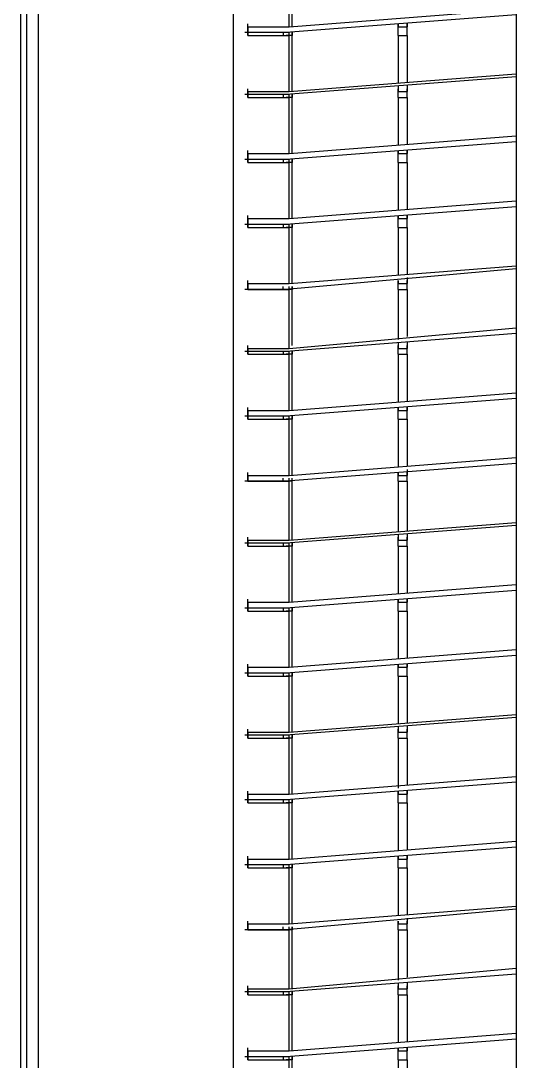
# Model space of a CAD drawing. Header units: inches. Extents: x 144 to 9879, y -166 to 6992.
# Drawn here: x 653 to 854.2, y 1625 to 2047.2 of the extents above; entities that cross this region are included whole.
import ezdxf

# ---------------------------------------------------------------- set-up
doc = ezdxf.new("R2010")
doc.units = ezdxf.units.IN
doc.header["$MEASUREMENT"] = 0

msp = doc.modelspace()

# ---------------------------------------------------------------- linework, layer by layer
at = {"color": 7}
for points in [[(652.97, 1466.3), (652.97, 2547.88)], [(655.37, 1418.39), (655.37, 2547.88)], [(660.16, 1418.39), (660.16, 2547.88)], [(739.21, 2459.25), (739.21, 1418.39)], [(854.19, 2182.57), (854.19, 960.85)], [(761.97, 2044.82), (761.97, 2068.78)], [(763.16, 2044.82), (763.16, 2068.78)], [(761.97, 2044.82), (854.19, 2052.01)], [(854.19, 2049.61), (760.77, 2042.43)], [(745.2, 2042.43), (745.2, 2046.02)], [(745.2, 2044.82), (745.2, 2046.02)], [(745.2, 2044.82), (761.97, 2044.82)], [(745.2, 2044.82), (745.2, 2041.23)], [(806.28, 2041.23), (806.28, 2046.02)], [(806.28, 2046.02), (806.28, 2044.82)], [(806.28, 2044.82), (809.88, 2044.82)], [(809.88, 2041.23), (809.88, 2046.02)], [(809.88, 2046.02), (809.88, 2044.82)], [(761.97, 2042.43), (744, 2042.43)], [(745.2, 2041.23), (745.2, 2042.43)], [(745.2, 2041.23), (761.97, 2041.23)], [(759.57, 2042.43), (759.57, 2041.23)], [(763.16, 2041.23), (760.77, 2041.23)], [(761.97, 2018.47), (761.97, 2042.43)], [(763.16, 2018.47), (763.16, 2042.43)], [(763.16, 2042.43), (763.16, 2041.23)], [(806.28, 2041.23), (806.28, 2022.07)], [(806.28, 2041.23), (809.88, 2041.23)], [(809.88, 2041.23), (809.88, 2022.07)], [(854.19, 2024.46), (760.77, 2017.27)], [(761.97, 2018.47), (854.19, 2025.66)], [(745.2, 2017.27), (745.2, 2019.67)], [(745.2, 2018.47), (745.2, 2019.67)], [(745.2, 2018.47), (761.97, 2018.47)], [(745.2, 2018.47), (745.2, 2016.08)], [(806.28, 2020.87), (806.28, 2018.47)], [(806.28, 2016.08), (806.28, 2019.67)], [(806.28, 2018.47), (809.88, 2018.47)], [(809.88, 2020.87), (809.88, 2018.47)], [(809.88, 2016.08), (809.88, 2019.67)], [(761.97, 2017.27), (744, 2017.27)], [(745.2, 2016.08), (745.2, 2017.27)], [(745.2, 2016.08), (761.97, 2016.08)], [(759.57, 2017.27), (759.57, 2016.08)], [(763.16, 2016.08), (760.77, 2016.08)], [(761.97, 1993.32), (761.97, 2017.27)], [(763.16, 1993.32), (763.16, 2017.27)], [(763.16, 2017.27), (763.16, 2016.08)], [(806.28, 2016.08), (806.28, 1996.91)], [(806.28, 2016.08), (809.88, 2016.08)], [(809.88, 2016.08), (809.88, 1996.91)], [(854.19, 1998.11), (760.77, 1990.92)], [(761.97, 1993.32), (854.19, 2000.51)], [(745.2, 1990.92), (745.2, 1994.52)], [(745.2, 1993.32), (745.2, 1994.52)], [(745.2, 1993.32), (761.97, 1993.32)], [(745.2, 1993.32), (745.2, 1989.73)], [(806.28, 1989.73), (806.28, 1994.52)], [(806.28, 1994.52), (806.28, 1993.32)], [(806.28, 1993.32), (809.88, 1993.32)], [(809.88, 1989.73), (809.88, 1994.52)], [(809.88, 1994.52), (809.88, 1993.32)], [(761.97, 1990.92), (744, 1990.92)], [(745.2, 1989.73), (745.2, 1990.92)], [(745.2, 1989.73), (761.97, 1989.73)], [(759.57, 1990.92), (759.57, 1989.73)], [(763.16, 1989.73), (760.77, 1989.73)], [(761.97, 1966.97), (761.97, 1990.92)], [(763.16, 1966.97), (763.16, 1990.92)], [(763.16, 1990.92), (763.16, 1989.73)], [(806.28, 1989.73), (806.28, 1970.56)], [(806.28, 1989.73), (809.88, 1989.73)], [(809.88, 1989.73), (809.88, 1970.56)], [(854.19, 1971.76), (760.77, 1964.57)], [(761.97, 1966.97), (854.19, 1974.16)], [(745.2, 1964.57), (745.2, 1968.17)], [(745.2, 1966.97), (745.2, 1968.17)], [(806.28, 1963.38), (806.28, 1968.17)], [(806.28, 1968.17), (806.28, 1966.97)], [(809.88, 1963.38), (809.88, 1968.17)], [(809.88, 1968.17), (809.88, 1966.97)], [(761.97, 1964.57), (744, 1964.57)], [(745.2, 1966.97), (761.97, 1966.97)], [(745.2, 1966.97), (745.2, 1963.38)], [(745.2, 1963.38), (745.2, 1964.57)], [(745.2, 1963.38), (761.97, 1963.38)], [(759.57, 1964.57), (759.57, 1963.38)], [(763.16, 1963.38), (760.77, 1963.38)], [(761.97, 1940.62), (761.97, 1964.57)], [(763.16, 1940.62), (763.16, 1964.57)], [(763.16, 1964.57), (763.16, 1963.38)], [(806.28, 1966.97), (809.88, 1966.97)], [(806.28, 1963.38), (806.28, 1944.21)], [(806.28, 1963.38), (809.88, 1963.38)], [(809.88, 1963.38), (809.88, 1944.21)], [(854.19, 1946.61), (760.77, 1938.22)], [(761.97, 1940.62), (854.19, 1947.8)], [(809.88, 1943.01), (809.88, 1940.62)], [(761.97, 1938.22), (744, 1938.22)], [(745.2, 1938.22), (745.2, 1941.82)], [(745.2, 1940.62), (745.2, 1941.82)], [(745.2, 1940.62), (761.97, 1940.62)], [(745.2, 1940.62), (745.2, 1938.22)], [(745.2, 1938.22), (745.2, 1939.42)], [(745.2, 1938.22), (761.97, 1938.22)], [(759.57, 1938.22), (759.57, 1939.42)], [(763.16, 1938.22), (760.77, 1938.22)], [(761.97, 1914.27), (761.97, 1939.42)], [(763.16, 1915.46), (763.16, 1939.42)], [(763.16, 1939.42), (763.16, 1938.22)], [(806.28, 1938.22), (806.28, 1941.82)], [(806.28, 1941.82), (806.28, 1940.62)], [(806.28, 1940.62), (809.88, 1940.62)], [(806.28, 1938.22), (806.28, 1917.86)], [(806.28, 1938.22), (809.88, 1938.22)], [(809.88, 1938.22), (809.88, 1941.82)], [(809.88, 1938.22), (809.88, 1919.06)], [(761.97, 1914.27), (854.19, 1922.65)], [(854.19, 1920.26), (760.77, 1913.07)], [(761.97, 1913.07), (744, 1913.07)], [(745.2, 1913.07), (745.2, 1915.46)], [(745.2, 1914.27), (745.2, 1915.46)], [(745.2, 1914.27), (761.97, 1914.27)], [(745.2, 1914.27), (745.2, 1911.87)], [(745.2, 1911.87), (745.2, 1913.07)], [(759.57, 1913.07), (759.57, 1911.87)], [(761.97, 1889.11), (761.97, 1913.07)], [(763.16, 1889.11), (763.16, 1913.07)], [(763.16, 1913.07), (763.16, 1911.87)], [(806.28, 1916.66), (806.28, 1914.27)], [(806.28, 1911.87), (806.28, 1915.46)], [(806.28, 1914.27), (809.88, 1914.27)], [(809.88, 1916.66), (809.88, 1914.27)], [(809.88, 1911.87), (809.88, 1915.46)], [(745.2, 1911.87), (761.97, 1911.87)], [(763.16, 1911.87), (760.77, 1911.87)], [(806.28, 1911.87), (806.28, 1892.71)], [(806.28, 1911.87), (809.88, 1911.87)], [(809.88, 1911.87), (809.88, 1892.71)], [(761.97, 1889.11), (854.19, 1896.3)], [(854.19, 1893.91), (760.77, 1886.72)], [(745.2, 1886.72), (745.2, 1890.31)], [(745.2, 1889.11), (745.2, 1890.31)], [(745.2, 1889.11), (761.97, 1889.11)], [(745.2, 1889.11), (745.2, 1885.52)], [(806.28, 1885.52), (806.28, 1890.31)], [(806.28, 1890.31), (806.28, 1889.11)], [(806.28, 1889.11), (809.88, 1889.11)], [(809.88, 1885.52), (809.88, 1890.31)], [(809.88, 1890.31), (809.88, 1889.11)], [(761.97, 1886.72), (744, 1886.72)], [(745.2, 1885.52), (745.2, 1886.72)], [(745.2, 1885.52), (761.97, 1885.52)], [(759.57, 1886.72), (759.57, 1885.52)], [(763.16, 1885.52), (760.77, 1885.52)], [(761.97, 1862.76), (761.97, 1886.72)], [(763.16, 1862.76), (763.16, 1886.72)], [(763.16, 1886.72), (763.16, 1885.52)], [(806.28, 1885.52), (806.28, 1866.36)], [(806.28, 1885.52), (809.88, 1885.52)], [(809.88, 1885.52), (809.88, 1866.36)], [(854.19, 1867.55), (760.77, 1860.37)], [(761.97, 1862.76), (854.19, 1869.95)], [(745.2, 1860.37), (745.2, 1863.96)], [(745.2, 1862.76), (745.2, 1863.96)], [(745.2, 1862.76), (761.97, 1862.76)], [(745.2, 1862.76), (745.2, 1860.37)], [(806.28, 1860.37), (806.28, 1863.96)], [(806.28, 1863.96), (806.28, 1862.76)], [(806.28, 1862.76), (809.88, 1862.76)], [(809.88, 1865.16), (809.88, 1862.76)], [(809.88, 1860.37), (809.88, 1863.96)], [(761.97, 1860.37), (744, 1860.37)], [(745.2, 1860.37), (745.2, 1861.57)], [(745.2, 1860.37), (761.97, 1860.37)], [(759.57, 1860.37), (759.57, 1861.57)], [(763.16, 1860.37), (760.77, 1860.37)], [(761.97, 1836.41), (761.97, 1861.57)], [(763.16, 1836.41), (763.16, 1861.57)], [(763.16, 1860.37), (763.16, 1861.57)], [(806.28, 1860.37), (806.28, 1840.01)], [(806.28, 1860.37), (809.88, 1860.37)], [(809.88, 1860.37), (809.88, 1840.01)], [(854.19, 1842.4), (760.77, 1835.21)], [(761.97, 1836.41), (854.19, 1843.6)], [(745.2, 1835.21), (745.2, 1837.61)], [(745.2, 1836.41), (745.2, 1837.61)], [(806.28, 1838.81), (806.28, 1836.41)], [(806.28, 1834.02), (806.28, 1837.61)], [(809.88, 1838.81), (809.88, 1836.41)], [(809.88, 1834.02), (809.88, 1837.61)], [(761.97, 1835.21), (744, 1835.21)], [(745.2, 1836.41), (761.97, 1836.41)], [(745.2, 1836.41), (745.2, 1834.02)], [(745.2, 1834.02), (745.2, 1835.21)], [(745.2, 1834.02), (761.97, 1834.02)], [(759.57, 1835.21), (759.57, 1834.02)], [(763.16, 1834.02), (760.77, 1834.02)], [(761.97, 1811.26), (761.97, 1835.21)], [(763.16, 1811.26), (763.16, 1835.21)], [(763.16, 1835.21), (763.16, 1834.02)], [(806.28, 1836.41), (809.88, 1836.41)], [(806.28, 1834.02), (806.28, 1814.85)], [(806.28, 1834.02), (809.88, 1834.02)], [(809.88, 1834.02), (809.88, 1814.85)], [(854.19, 1816.05), (760.77, 1808.86)], [(761.97, 1811.26), (854.19, 1818.45)], [(745.2, 1808.86), (745.2, 1812.46)], [(745.2, 1811.26), (745.2, 1812.46)], [(806.28, 1807.67), (806.28, 1812.46)], [(806.28, 1812.46), (806.28, 1811.26)], [(809.88, 1807.67), (809.88, 1812.46)], [(809.88, 1812.46), (809.88, 1811.26)], [(761.97, 1808.86), (744, 1808.86)], [(745.2, 1811.26), (761.97, 1811.26)], [(745.2, 1811.26), (745.2, 1807.67)], [(745.2, 1807.67), (745.2, 1808.86)], [(745.2, 1807.67), (761.97, 1807.67)], [(759.57, 1808.86), (759.57, 1807.67)], [(763.16, 1807.67), (760.77, 1807.67)], [(761.97, 1784.91), (761.97, 1808.86)], [(763.16, 1784.91), (763.16, 1808.86)], [(763.16, 1808.86), (763.16, 1807.67)], [(806.28, 1811.26), (809.88, 1811.26)], [(806.28, 1807.67), (806.28, 1788.5)], [(806.28, 1807.67), (809.88, 1807.67)], [(809.88, 1807.67), (809.88, 1788.5)], [(761.97, 1784.91), (854.19, 1792.1)], [(745.2, 1782.51), (745.2, 1786.11)], [(745.2, 1784.91), (745.2, 1786.11)], [(854.19, 1789.7), (760.77, 1782.51)], [(806.28, 1781.32), (806.28, 1786.11)], [(806.28, 1786.11), (806.28, 1784.91)], [(809.88, 1781.32), (809.88, 1786.11)], [(809.88, 1786.11), (809.88, 1784.91)], [(761.97, 1782.51), (744, 1782.51)], [(745.2, 1784.91), (761.97, 1784.91)], [(745.2, 1784.91), (745.2, 1781.32)], [(745.2, 1781.32), (745.2, 1782.51)], [(759.57, 1782.51), (759.57, 1781.32)], [(761.97, 1758.56), (761.97, 1782.51)], [(763.16, 1758.56), (763.16, 1782.51)], [(763.16, 1782.51), (763.16, 1781.32)], [(806.28, 1784.91), (809.88, 1784.91)], [(745.2, 1781.32), (761.97, 1781.32)], [(763.16, 1781.32), (760.77, 1781.32)], [(806.28, 1781.32), (806.28, 1762.15)], [(806.28, 1781.32), (809.88, 1781.32)], [(809.88, 1781.32), (809.88, 1762.15)], [(761.97, 1758.56), (854.19, 1765.74)], [(854.19, 1764.55), (760.77, 1757.36)], [(806.28, 1760.95), (806.28, 1758.56)], [(809.88, 1760.95), (809.88, 1758.56)], [(761.97, 1757.36), (744, 1757.36)], [(745.2, 1757.36), (745.2, 1759.76)], [(745.2, 1758.56), (745.2, 1759.76)], [(745.2, 1758.56), (761.97, 1758.56)], [(745.2, 1758.56), (745.2, 1756.16)], [(745.2, 1756.16), (745.2, 1757.36)], [(759.57, 1757.36), (759.57, 1756.16)], [(761.97, 1733.4), (761.97, 1757.36)], [(763.16, 1733.4), (763.16, 1757.36)], [(763.16, 1757.36), (763.16, 1756.16)], [(806.28, 1756.16), (806.28, 1759.76)], [(806.28, 1758.56), (809.88, 1758.56)], [(809.88, 1756.16), (809.88, 1759.76)], [(745.2, 1756.16), (761.97, 1756.16)], [(763.16, 1756.16), (760.77, 1756.16)], [(806.28, 1756.16), (806.28, 1735.8)], [(806.28, 1756.16), (809.88, 1756.16)], [(809.88, 1756.16), (809.88, 1737)], [(761.97, 1733.4), (854.19, 1740.59)], [(854.19, 1738.2), (760.77, 1731.01)], [(745.2, 1731.01), (745.2, 1734.6)], [(745.2, 1733.4), (745.2, 1734.6)], [(745.2, 1733.4), (761.97, 1733.4)], [(745.2, 1733.4), (745.2, 1729.81)], [(806.28, 1729.81), (806.28, 1734.6)], [(806.28, 1734.6), (806.28, 1733.4)], [(806.28, 1733.4), (809.88, 1733.4)], [(809.88, 1729.81), (809.88, 1734.6)], [(809.88, 1734.6), (809.88, 1733.4)], [(761.97, 1731.01), (744, 1731.01)], [(745.2, 1729.81), (745.2, 1731.01)], [(745.2, 1729.81), (761.97, 1729.81)], [(759.57, 1731.01), (759.57, 1729.81)], [(763.16, 1729.81), (760.77, 1729.81)], [(761.97, 1707.05), (761.97, 1731.01)], [(763.16, 1707.05), (763.16, 1731.01)], [(763.16, 1731.01), (763.16, 1729.81)], [(806.28, 1729.81), (806.28, 1710.65)], [(806.28, 1729.81), (809.88, 1729.81)], [(809.88, 1729.81), (809.88, 1710.65)], [(761.97, 1707.05), (854.19, 1714.24)], [(854.19, 1711.84), (760.77, 1704.66)], [(745.2, 1704.66), (745.2, 1708.25)], [(745.2, 1707.05), (745.2, 1708.25)], [(745.2, 1707.05), (761.97, 1707.05)], [(745.2, 1707.05), (745.2, 1703.46)], [(806.28, 1703.46), (806.28, 1708.25)], [(806.28, 1708.25), (806.28, 1707.05)], [(806.28, 1707.05), (809.88, 1707.05)], [(809.88, 1703.46), (809.88, 1708.25)], [(809.88, 1708.25), (809.88, 1707.05)], [(761.97, 1704.66), (744, 1704.66)], [(745.2, 1703.46), (745.2, 1704.66)], [(745.2, 1703.46), (761.97, 1703.46)], [(759.57, 1704.66), (759.57, 1703.46)], [(763.16, 1703.46), (760.77, 1703.46)], [(761.97, 1680.7), (761.97, 1704.66)], [(763.16, 1680.7), (763.16, 1704.66)], [(763.16, 1704.66), (763.16, 1703.46)], [(806.28, 1703.46), (806.28, 1684.3)], [(806.28, 1703.46), (809.88, 1703.46)], [(809.88, 1703.46), (809.88, 1684.3)], [(854.19, 1686.69), (760.77, 1678.31)], [(761.97, 1680.7), (854.19, 1687.89)], [(745.2, 1678.31), (745.2, 1681.9)], [(745.2, 1680.7), (745.2, 1681.9)], [(745.2, 1680.7), (761.97, 1680.7)], [(745.2, 1680.7), (745.2, 1678.31)], [(806.28, 1678.31), (806.28, 1681.9)], [(806.28, 1681.9), (806.28, 1680.7)], [(806.28, 1680.7), (809.88, 1680.7)], [(809.88, 1683.1), (809.88, 1680.7)], [(809.88, 1678.31), (809.88, 1681.9)], [(761.97, 1678.31), (744, 1678.31)], [(745.2, 1678.31), (745.2, 1679.51)], [(745.2, 1678.31), (761.97, 1678.31)], [(759.57, 1678.31), (759.57, 1679.51)], [(763.16, 1678.31), (760.77, 1678.31)], [(761.97, 1654.35), (761.97, 1679.51)], [(763.16, 1654.35), (763.16, 1679.51)], [(763.16, 1679.51), (763.16, 1678.31)], [(806.28, 1678.31), (806.28, 1657.95)], [(806.28, 1678.31), (809.88, 1678.31)], [(809.88, 1678.31), (809.88, 1659.14)], [(854.19, 1660.34), (760.77, 1653.15)], [(761.97, 1654.35), (854.19, 1662.74)], [(745.2, 1653.15), (745.2, 1655.55)], [(745.2, 1654.35), (745.2, 1655.55)], [(806.28, 1656.75), (806.28, 1654.35)], [(806.28, 1651.96), (806.28, 1655.55)], [(809.88, 1656.75), (809.88, 1654.35)], [(809.88, 1651.96), (809.88, 1655.55)], [(761.97, 1653.15), (744, 1653.15)], [(745.2, 1654.35), (761.97, 1654.35)], [(745.2, 1654.35), (745.2, 1651.96)], [(745.2, 1651.96), (745.2, 1653.15)], [(745.2, 1651.96), (761.97, 1651.96)], [(759.57, 1653.15), (759.57, 1651.96)], [(763.16, 1651.96), (760.77, 1651.96)], [(761.97, 1629.2), (761.97, 1653.15)], [(763.16, 1629.2), (763.16, 1653.15)], [(763.16, 1653.15), (763.16, 1651.96)], [(806.28, 1654.35), (809.88, 1654.35)], [(806.28, 1651.96), (806.28, 1632.79)], [(806.28, 1651.96), (809.88, 1651.96)], [(809.88, 1651.96), (809.88, 1632.79)], [(854.19, 1633.99), (760.77, 1626.8)], [(761.97, 1629.2), (854.19, 1636.39)], [(745.2, 1626.8), (745.2, 1630.4)], [(745.2, 1629.2), (745.2, 1630.4)], [(806.28, 1625.61), (806.28, 1630.4)], [(806.28, 1630.4), (806.28, 1629.2)], [(809.88, 1625.61), (809.88, 1630.4)], [(809.88, 1630.4), (809.88, 1629.2)], [(761.97, 1626.8), (744, 1626.8)], [(745.2, 1629.2), (761.97, 1629.2)], [(745.2, 1629.2), (745.2, 1625.61)], [(745.2, 1625.61), (745.2, 1626.8)], [(745.2, 1625.61), (761.97, 1625.61)], [(759.57, 1626.8), (759.57, 1625.61)], [(763.16, 1625.61), (760.77, 1625.61)], [(761.97, 1602.85), (761.97, 1626.8)], [(763.16, 1602.85), (763.16, 1626.8)], [(763.16, 1626.8), (763.16, 1625.61)], [(806.28, 1629.2), (809.88, 1629.2)], [(806.28, 1625.61), (806.28, 1606.44)], [(806.28, 1625.61), (809.88, 1625.61)], [(809.88, 1625.61), (809.88, 1606.44)]]:
    msp.add_lwpolyline(points, dxfattribs=at)

doc.saveas('drawing.dxf')
